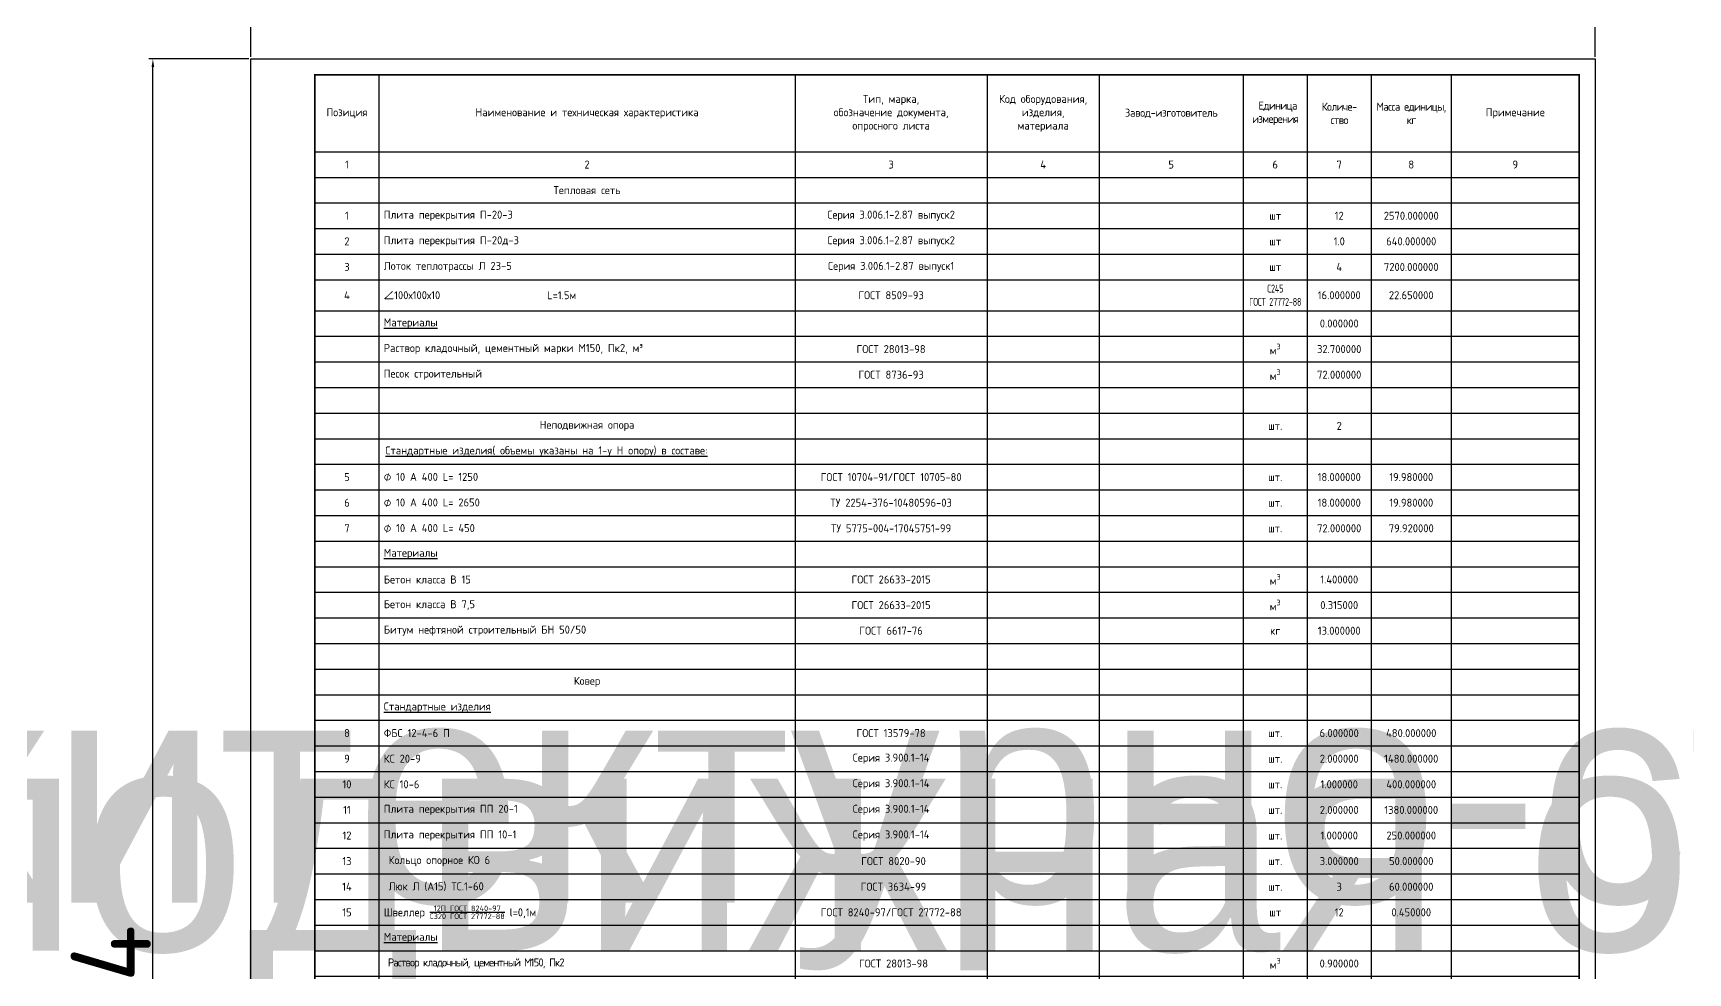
# Model space of a CAD drawing. Header units: metres. Extents: x 1563 to 4966, y -517 to 1463.
# Drawn here: x 2690 to 3207, y 758 to 1052 of the extents above; entities that cross this region are included whole.
import ezdxf
from ezdxf.enums import TextEntityAlignment as Align

# ---------------------------------------------------------------- set-up
doc = ezdxf.new("R2018")
doc.units = ezdxf.units.M
doc.layers.add('Форматы', color=7, linetype='Continuous')
doc.styles.get("Standard").update_dxf_attribs({"font": 'GOST Common.ttf'})
doc.dimstyles.new('ISO-25', dxfattribs={"dimtxt": 2.5, "dimasz": 2.5, "dimexe": 1.25, "dimexo": 0.625, "dimtad": 1, "dimtxsty": 'Standard', "dimcen": 2.5, "dimadec": 0, "dimazin": 0, "dimtfac": 1, "dimtmove": 0, "dimatfit": 3, "dimfxl": 1, "dimarcsym": 0})

# ---------------------------------------------------------------- blocks, each defined once
blk = doc.blocks.new('*U319')
blk.add_attdef('РАЗРАБОТАЛ', text='', height=2.5).set_placement((250.5, -264.22), align=Align.MIDDLE_LEFT)
at = {"flags": 8}
for tag, height, p in [('ДАТА', 2.5, (290.07, -264.4)), ('ЛИСТ', 3, (386.39, -271.92)), ('ЛИСТОВ', 3, (403.89, -271.92)), ('ФОРМАТ', 3, (380.97, -294.75))]:
    blk.add_attdef(tag, text='', height=height, dxfattribs=at).set_placement(p, align=Align.MIDDLE_CENTER)
blk.add_attdef('ПРОВЕРИЛ', (250.75, -270.73), '', height=2.5)
at = {"lineweight": 30, "flags": 104}
for tag, p in [('ТЕПЛОВЫЕ_СЕТИ', (330, -269.5)), ('ИМЯ_ЧЕРТЕЖА', (330, -284.5))]:
    blk.add_attdef(tag, text='', height=3, dxfattribs=at).set_placement(p, align=Align.MIDDLE_CENTER)
blk = doc.blocks.new('*T286')
at = {"layer": 'Форматы', "color": 0, "linetype": 'ByBlock', "lineweight": -2, "transparency": 16777216}
for p, q in [((0, 0), (395, 0)), ((0, 0), (0, -32)), ((20, 0), (20, -32)), ((150, 0), (150, -97.67)), ((210, 0), (210, -97.67)), ((245, 0), (245, -32)), ((290, 0), (290, -32)), ((310, 0), (310, -81.67)), ((330, 0), (330, -48)), ((355, 0), (355, -81.67)), ((395, 0), (395, -32)), ((0, -24), (395, -24)), ((20, -32), (210, -32)), ((290, -32), (355, -32)), ((20, -40), (210, -40)), ((290, -40), (355, -40)), ((290, -40), (290, -73.67)), ((20, -48), (210, -48)), ((245, -48), (310, -48)), ((330, -48), (355, -48)), ((20, -56), (210, -56)), ((245, -56), (310, -56)), ((330, -56), (355, -56)), ((20, -64), (210, -64)), ((245, -64), (310, -64)), ((330, -64), (355, -64)), ((330, -64), (330, -113.67)), ((20, -73.67), (210, -73.67)), ((245, -73.67), (355, -73.67)), ((20, -81.67), (210, -81.67)), ((290, -81.67), (355, -81.67)), ((20, -89.67), (210, -89.67)), ((310, -89.67), (330, -89.67)), ((20, -97.67), (210, -97.67)), ((310, -97.67), (330, -97.67)), ((20, -121.67), (150, -121.67)), ((150, -121.67), (150, -297.67)), ((210, -121.67), (210, -297.67)), ((290, -121.67), (290, -297.67)), ((310, -121.67), (330, -121.67)), ((310, -121.67), (310, -297.67)), ((330, -121.67), (330, -305.67)), ((355, -121.67), (355, -297.67)), ((20, -129.67), (210, -129.67)), ((245, -129.67), (355, -129.67)), ((20, -137.67), (210, -137.67)), ((245, -137.67), (355, -137.67)), ((20, -145.67), (210, -145.67)), ((245, -145.67), (355, -145.67)), ((20, -153.67), (210, -153.67)), ((245, -153.67), (355, -153.67)), ((20, -161.67), (210, -161.67)), ((20, -161.67), (20, -297.67)), ((245, -161.67), (355, -161.67)), ((20, -169.67), (210, -169.67)), ((245, -169.67), (355, -169.67)), ((20, -177.67), (210, -177.67)), ((245, -177.67), (355, -177.67)), ((20, -185.67), (210, -185.67)), ((245, -185.67), (355, -185.67)), ((20, -193.67), (210, -193.67)), ((245, -193.67), (355, -193.67)), ((20, -201.67), (210, -201.67)), ((245, -201.67), (355, -201.67)), ((20, -209.67), (210, -209.67)), ((245, -209.67), (355, -209.67)), ((20, -217.67), (210, -217.67)), ((245, -217.67), (355, -217.67)), ((20, -225.67), (210, -225.67)), ((245, -225.67), (355, -225.67)), ((20, -233.67), (210, -233.67)), ((245, -233.67), (355, -233.67)), ((20, -241.67), (210, -241.67)), ((245, -241.67), (355, -241.67)), ((20, -249.67), (210, -249.67)), ((245, -249.67), (355, -249.67)), ((20, -257.67), (210, -257.67)), ((245, -257.67), (355, -257.67)), ((20, -265.67), (210, -265.67)), ((245, -265.67), (355, -265.67)), ((20, -273.67), (210, -273.67)), ((245, -273.67), (355, -273.67)), ((20, -281.67), (210, -281.67)), ((245, -281.67), (355, -281.67)), ((20, -289.67), (210, -289.67)), ((245, -289.67), (355, -289.67)), ((20, -297.67), (210, -297.67)), ((245, -297.67), (355, -297.67)), ((20, -305.67), (210, -305.67)), ((290, -305.67), (355, -305.67)), ((20, -313.67), (150, -313.67)), ((150, -313.67), (150, -493.19)), ((20, -321.67), (150, -321.67)), ((20, -321.67), (20, -329.67)), ((210, -321.67), (210, -493.19)), ((310, -321.67), (310, -385.85)), ((330, -321.67), (330, -493.19)), ((355, -321.67), (355, -493.19)), ((20, -329.67), (210, -329.67)), ((290, -329.67), (355, -329.67)), ((20, -337.67), (210, -337.67)), ((20, -337.67), (20, -345.67)), ((290, -337.67), (355, -337.67)), ((20, -345.67), (210, -345.67)), ((290, -345.67), (355, -345.67)), ((20, -353.67), (210, -353.67)), ((20, -353.67), (20, -361.67)), ((290, -353.67), (355, -353.67)), ((20, -361.67), (210, -361.67)), ((290, -361.67), (355, -361.67)), ((20, -369.67), (210, -369.67)), ((20, -369.67), (20, -377.67)), ((290, -369.67), (355, -369.67)), ((20, -377.67), (210, -377.67)), ((290, -377.67), (355, -377.67)), ((20, -385.85), (210, -385.85)), ((310, -385.85), (355, -385.85)), ((20, -393.85), (210, -393.85)), ((310, -393.85), (355, -393.85)), ((20, -401.85), (210, -401.85)), ((310, -401.85), (355, -401.85)), ((20, -411.52), (210, -411.52)), ((310, -411.52), (355, -411.52)), ((20, -421.19), (210, -421.19)), ((310, -421.19), (355, -421.19)), ((20, -429.19), (210, -429.19)), ((310, -429.19), (355, -429.19)), ((20, -437.19), (210, -437.19)), ((310, -437.19), (355, -437.19)), ((20, -445.19), (210, -445.19)), ((310, -445.19), (355, -445.19)), ((20, -453.19), (210, -453.19)), ((310, -453.19), (355, -453.19)), ((20, -461.19), (210, -461.19)), ((310, -461.19), (355, -461.19)), ((20, -469.19), (210, -469.19)), ((310, -469.19), (355, -469.19)), ((20, -477.19), (210, -477.19)), ((290, -477.19), (290, -493.19)), ((310, -477.19), (355, -477.19)), ((310, -477.19), (310, -493.19)), ((20, -485.19), (210, -485.19)), ((245, -485.19), (355, -485.19)), ((20, -493.19), (210, -493.19)), ((245, -493.19), (355, -493.19))]:
    blk.add_line(p, q, dxfattribs=at)
at = {"layer": 'Форматы', "color": 0, "lineweight": -2, "transparency": 16777216}
for p, q in [((0, -32), (20, -32)), ((0, -32), (0, -493.19)), ((20, -32), (20, -161.67)), ((210, -32), (290, -32)), ((245, -32), (245, -493.19)), ((290, -32), (290, -40)), ((355, -32), (395, -32)), ((395, -32), (395, -493.19)), ((0, -40), (20, -40)), ((210, -40), (290, -40)), ((355, -40), (395, -40)), ((0, -48), (20, -48)), ((210, -48), (245, -48)), ((310, -48), (330, -48)), ((330, -48), (330, -64)), ((355, -48), (395, -48)), ((0, -56), (20, -56)), ((210, -56), (245, -56)), ((310, -56), (330, -56)), ((355, -56), (395, -56)), ((0, -64), (20, -64)), ((210, -64), (245, -64)), ((310, -64), (330, -64)), ((355, -64), (395, -64)), ((0, -73.67), (20, -73.67)), ((210, -73.67), (245, -73.67)), ((290, -73.67), (290, -121.67)), ((355, -73.67), (395, -73.67)), ((0, -81.67), (20, -81.67)), ((210, -81.67), (290, -81.67)), ((310, -81.67), (310, -121.67)), ((355, -81.67), (395, -81.67)), ((355, -81.67), (355, -121.67)), ((0, -89.67), (20, -89.67)), ((210, -89.67), (310, -89.67)), ((330, -89.67), (395, -89.67)), ((0, -97.67), (20, -97.67)), ((150, -97.67), (150, -121.67)), ((210, -97.67), (310, -97.67)), ((210, -97.67), (210, -121.67)), ((330, -97.67), (395, -97.67)), ((0, -105.67), (395, -105.67)), ((0, -113.67), (395, -113.67)), ((330, -113.67), (330, -121.67)), ((0, -121.67), (20, -121.67)), ((150, -121.67), (310, -121.67)), ((330, -121.67), (395, -121.67)), ((0, -129.67), (20, -129.67)), ((210, -129.67), (245, -129.67)), ((355, -129.67), (395, -129.67)), ((0, -137.67), (20, -137.67)), ((210, -137.67), (245, -137.67)), ((355, -137.67), (395, -137.67)), ((0, -145.67), (20, -145.67)), ((210, -145.67), (245, -145.67)), ((355, -145.67), (395, -145.67)), ((0, -153.67), (20, -153.67)), ((210, -153.67), (245, -153.67)), ((355, -153.67), (395, -153.67)), ((0, -161.67), (20, -161.67)), ((210, -161.67), (245, -161.67)), ((355, -161.67), (395, -161.67)), ((0, -169.67), (20, -169.67)), ((210, -169.67), (245, -169.67)), ((355, -169.67), (395, -169.67)), ((0, -177.67), (20, -177.67)), ((210, -177.67), (245, -177.67)), ((355, -177.67), (395, -177.67)), ((0, -185.67), (20, -185.67)), ((210, -185.67), (245, -185.67)), ((355, -185.67), (395, -185.67)), ((0, -193.67), (20, -193.67)), ((210, -193.67), (245, -193.67)), ((355, -193.67), (395, -193.67)), ((0, -201.67), (20, -201.67)), ((210, -201.67), (245, -201.67)), ((355, -201.67), (395, -201.67)), ((0, -209.67), (20, -209.67)), ((210, -209.67), (245, -209.67)), ((355, -209.67), (395, -209.67)), ((0, -217.67), (20, -217.67)), ((210, -217.67), (245, -217.67)), ((355, -217.67), (395, -217.67)), ((0, -225.67), (20, -225.67)), ((210, -225.67), (245, -225.67)), ((355, -225.67), (395, -225.67)), ((0, -233.67), (20, -233.67)), ((210, -233.67), (245, -233.67)), ((355, -233.67), (395, -233.67)), ((0, -241.67), (20, -241.67)), ((210, -241.67), (245, -241.67)), ((355, -241.67), (395, -241.67)), ((0, -249.67), (20, -249.67)), ((210, -249.67), (245, -249.67)), ((355, -249.67), (395, -249.67)), ((0, -257.67), (20, -257.67)), ((210, -257.67), (245, -257.67)), ((355, -257.67), (395, -257.67)), ((0, -265.67), (20, -265.67)), ((210, -265.67), (245, -265.67)), ((355, -265.67), (395, -265.67)), ((0, -273.67), (20, -273.67)), ((210, -273.67), (245, -273.67)), ((355, -273.67), (395, -273.67)), ((0, -281.67), (20, -281.67)), ((210, -281.67), (245, -281.67)), ((355, -281.67), (395, -281.67)), ((0, -289.67), (20, -289.67)), ((210, -289.67), (245, -289.67)), ((355, -289.67), (395, -289.67)), ((0, -297.67), (20, -297.67)), ((20, -297.67), (20, -321.67)), ((150, -297.67), (150, -313.67)), ((210, -297.67), (245, -297.67)), ((210, -297.67), (210, -321.67)), ((290, -297.67), (290, -477.19)), ((310, -297.67), (310, -321.67)), ((355, -297.67), (395, -297.67)), ((355, -297.67), (355, -321.67)), ((0, -305.67), (20, -305.67)), ((210, -305.67), (290, -305.67)), ((330, -305.67), (330, -321.67)), ((355, -305.67), (395, -305.67)), ((0, -313.67), (20, -313.67)), ((150, -313.67), (395, -313.67)), ((0, -321.67), (20, -321.67)), ((150, -321.67), (395, -321.67)), ((0, -329.67), (20, -329.67)), ((20, -329.67), (20, -337.67)), ((210, -329.67), (290, -329.67)), ((355, -329.67), (395, -329.67)), ((0, -337.67), (20, -337.67)), ((210, -337.67), (290, -337.67)), ((355, -337.67), (395, -337.67)), ((0, -345.67), (20, -345.67)), ((20, -345.67), (20, -353.67)), ((210, -345.67), (290, -345.67)), ((355, -345.67), (395, -345.67)), ((0, -353.67), (20, -353.67)), ((210, -353.67), (290, -353.67)), ((355, -353.67), (395, -353.67)), ((0, -361.67), (20, -361.67)), ((20, -361.67), (20, -369.67)), ((210, -361.67), (290, -361.67)), ((355, -361.67), (395, -361.67)), ((0, -369.67), (20, -369.67)), ((210, -369.67), (290, -369.67)), ((355, -369.67), (395, -369.67)), ((0, -377.67), (20, -377.67)), ((20, -377.67), (20, -493.19)), ((210, -377.67), (290, -377.67)), ((355, -377.67), (395, -377.67)), ((0, -385.85), (20, -385.85)), ((210, -385.85), (310, -385.85)), ((310, -385.85), (310, -477.19)), ((355, -385.85), (395, -385.85)), ((0, -393.85), (20, -393.85)), ((210, -393.85), (310, -393.85)), ((355, -393.85), (395, -393.85)), ((0, -401.85), (20, -401.85)), ((210, -401.85), (310, -401.85)), ((355, -401.85), (395, -401.85)), ((0, -411.52), (20, -411.52)), ((210, -411.52), (310, -411.52)), ((355, -411.52), (395, -411.52)), ((0, -421.19), (20, -421.19)), ((210, -421.19), (310, -421.19)), ((355, -421.19), (395, -421.19)), ((0, -429.19), (20, -429.19)), ((210, -429.19), (310, -429.19)), ((355, -429.19), (395, -429.19)), ((0, -437.19), (20, -437.19)), ((210, -437.19), (310, -437.19)), ((355, -437.19), (395, -437.19)), ((0, -445.19), (20, -445.19)), ((210, -445.19), (310, -445.19)), ((355, -445.19), (395, -445.19)), ((0, -453.19), (20, -453.19)), ((210, -453.19), (310, -453.19)), ((355, -453.19), (395, -453.19)), ((0, -461.19), (20, -461.19)), ((210, -461.19), (310, -461.19)), ((355, -461.19), (395, -461.19)), ((0, -469.19), (20, -469.19)), ((210, -469.19), (310, -469.19)), ((355, -469.19), (395, -469.19)), ((0, -477.19), (20, -477.19)), ((210, -477.19), (310, -477.19)), ((355, -477.19), (395, -477.19)), ((0, -485.19), (20, -485.19)), ((210, -485.19), (245, -485.19)), ((355, -485.19), (395, -485.19)), ((0, -493.19), (20, -493.19)), ((210, -493.19), (245, -493.19)), ((355, -493.19), (395, -493.19))]:
    blk.add_line(p, q, dxfattribs=at)
at = {"layer": 'Форматы', "color": 0, "transparency": 16777216, "char_height": 2.5}
for s, insert, width, attachment_point in [('{\\C7;Тип, марка,\\Pобозначение документа,\\Pопросного листа}', (180, -12), 57, 5), ('{\\C7;Код оборудования,\\Pизделия,\\Pматериала\\P}', (227.5, -12), 32, 5), ('{\\C7; \\T0.9;Единица\\Pизмерения}', (300, -12), 17, 5), ('{\\T0.9;\\C7;Количе-\\Pство}', (320, -12), 17, 5), ('{\\T0.9;\\C7;Масса единицы, кг}', (342.5, -12), 22, 5), ('Позиция ', (10, -12), 17, 5), ('{\\C7;Наименование и техническая характеристика}', (85, -12), 127, 5), ('{\\T0.95;\\C7;Завод-изготовитель}', (267.5, -12), 42, 5), ('{\\C7;Примечание}', (375, -12), 37, 5), ('1', (10, -28), 17, 5), ('2', (85, -28), 127, 5), ('3', (180, -28), 57, 5), ('4', (227.5, -28), 32, 5), ('5', (267.5, -28), 42, 5), ('6', (300, -28), 17, 5), ('7', (320, -28), 17, 5), ('8', (342.5, -28), 22, 5), ('9', (375, -28), 37, 5), ('Тепловая сеть', (85, -36), 127, 5), ('1', (10, -44), 17, 5), ('Плита перекрытия П-20-3', (21.5, -44), 127, 4), ('Серия 3.006.1-2.87 выпуск2', (180, -44), 57, 5), ('шт', (300, -44), 17, 5), ('2570.000000', (342.5, -44), 22, 5), ('2', (10, -52), 17, 5), ('Плита перекрытия П-20д-3', (21.5, -52), 127, 4), ('Серия 3.006.1-2.87 выпуск2', (180, -52), 57, 5), ('шт', (300, -52), 17, 5), ('640.000000', (342.5, -52), 22, 5), ('3', (10, -60), 17, 5), ('Лоток теплотрассы Л 23-5', (21.5, -60), 127, 4), ('Серия 3.006.1-2.87 выпуск1', (180, -60), 57, 5), ('шт', (300, -60), 17, 5), ('4', (320, -60), 18, 5), ('7200.000000', (342.5, -60), 22, 5), ('{\\W0.7;\\T0.95;\\C256;С245\\PГОСТ 27772-88}', (300, -68.83), 17, 5), ('4', (10, -68.83), 17, 5), ('∠100х100х10                      L=1.5м', (21.5, -68.83), 127, 4), ('ГОСТ 8509-93', (180, -68.83), 57, 5), ('16.000000', (320, -68.83), 17, 5), ('22.650000', (342.5, -68.83), 22, 5), ('{\\LМатериалы}', (21.5, -77.67), 127, 4), ('0.000000', (320, -77.67), 17, 5), ('Раствор кладочный, цементный марки М150, Пк2, м³', (21.5, -85.67), 127, 4), ('ГОСТ 28013-98', (180, -85.67), 57, 5), ('32.700000', (320, -85.67), 17, 5), ('Песок строительный', (21.5, -93.67), 127, 4), ('ГОСТ 8736-93', (180, -93.67), 57, 5), ('72.000000', (320, -93.67), 17, 5), ('Неподвижная опора', (85, -109.67), 126, 5), ('2', (320, -109.67), 17, 5), ('шт.', (300, -109.67), 17, 5), ('5', (10, -125.67), 17, 5), ('⌀ 10 А 400 L= 1250', (21.5, -125.67), 127, 4), ('ГОСТ 10704-91/ГОСТ 10705-80', (180, -125.67), 57, 5), ('шт.', (300, -125.67), 17, 5), ('18.000000', (320, -125.67), 17, 5), ('19.980000', (342.5, -125.67), 22, 5), ('6', (10, -133.67), 17, 5), ('⌀ 10 А 400 L= 2650', (21.5, -133.67), 127, 4), ('ТУ 2254-376-10480596-03', (180, -133.67), 57, 5), ('шт.', (300, -133.67), 17, 5), ('18.000000', (320, -133.67), 17, 5), ('19.980000', (342.5, -133.67), 22, 5), ('7', (10, -141.67), 17, 5), ('⌀ 10 А 400 L= 450', (21.5, -141.67), 127, 4), ('ТУ 5775-004-17045751-99', (180, -141.67), 57, 5), ('шт.', (300, -141.67), 17, 5), ('72.000000', (320, -141.67), 17, 5), ('79.920000', (342.5, -141.67), 22, 5), ('{\\LМатериалы}', (21.5, -149.67), 127, 4), ('Бетон класса В 15', (21.5, -157.67), 127, 4), ('ГОСТ 26633-2015', (180, -157.67), 57, 5), ('\\A1;м{\\H0.7x;\\S3^ ;}', (300, -157.67), 17, 5), ('1.400000', (320, -157.67), 17, 5), ('Бетон класса В 7,5', (21.5, -165.67), 127, 4), ('ГОСТ 26633-2015', (180, -165.67), 57, 5), ('\\A1;м{\\H0.7x;\\S3^ ;}', (300, -165.67), 17, 5), ('0.315000', (320, -165.67), 17, 5), ('\\A1;Битум нефтяной строительный БН {\\H1x;50/50 }', (21.5, -173.67), 127, 4), ('ГОСТ 6617-76', (180, -173.67), 57, 5), ('кг', (300, -173.67), 17, 5), ('13.000000', (320, -173.67), 17, 5), ('Ковер', (85, -189.67), 127, 5), ('{\\LСтандартные изделия}', (21.5, -197.67), 127, 4), ('8', (10, -205.67), 17, 5), ('ФБС 12-4-6 П', (21.5, -205.67), 127, 4), ('ГОСТ 13579-78', (180, -205.67), 57, 5), ('шт.', (300, -205.67), 17, 5), ('6.000000', (320, -205.67), 17, 5), ('480.000000', (342.5, -205.67), 22, 5), ('9', (10, -213.67), 17, 5), ('КС 20-9', (21.5, -213.67), 127, 4), ('Серия 3.900.1-14', (180, -213.67), 57, 5), ('шт.', (300, -213.67), 17, 5), ('2.000000', (320, -213.67), 17, 5), ('1480.000000', (342.5, -213.67), 22, 5), ('10', (10, -221.67), 17, 5), ('КС 10-6', (21.5, -221.67), 127, 4), ('Серия 3.900.1-14', (180, -221.67), 57, 5), ('шт.', (300, -221.67), 17, 5), ('1.000000', (320, -221.67), 17, 5), ('400.000000', (342.5, -221.67), 22, 5), ('11', (10, -229.67), 17, 5), ('Плита перекрытия ПП 20-1', (21.5, -229.67), 127, 4), ('Серия 3.900.1-14', (180, -229.67), 57, 5), ('шт.', (300, -229.67), 17, 5), ('2.000000', (320, -229.67), 17, 5), ('1380.000000', (342.5, -229.67), 22, 5), ('12', (10, -237.67), 17, 5), ('Плита перекрытия ПП 10-1', (21.5, -237.67), 127, 4), ('Серия 3.900.1-14', (180, -237.67), 57, 5), ('шт.', (300, -237.67), 17, 5), ('1.000000', (320, -237.67), 17, 5), ('250.000000', (342.5, -237.67), 22, 5), ('13', (10, -245.67), 17, 5), (' Кольцо опорное КО 6', (21.5, -245.67), 127, 4), (' ГОСТ 8020-90', (180, -245.67), 57, 5), ('шт.', (300, -245.67), 17, 5), ('3.000000', (320, -245.67), 17, 5), ('50.000000', (342.5, -245.67), 22, 5), ('14', (10, -253.67), 17, 5), (' Люк Л (А15) ТС.1-60', (21.5, -253.67), 127, 4), (' ГОСТ 3634-99', (180, -253.67), 57, 5), ('шт.', (300, -253.67), 17, 5), ('3', (320, -253.67), 17, 5), ('60.000000', (342.5, -253.67), 22, 5), ('15', (10, -261.67), 17, 5), ('\\A1;Швеллер {\\H0.7x;\\S12П ГОСТ 8240-97/С320 ГОСТ 27772-88;\\H1.42857x; l=0,1м}', (21.5, -261.67), 127, 4), ('ГОСТ 8240-97/ГОСТ 27772-88', (180, -261.67), 57, 5), ('шт', (300, -261.67), 17, 5), ('12', (320, -261.67), 17, 5), ('0.450000', (342.5, -261.67), 22, 5), ('{\\LМатериалы}', (21.5, -269.67), 127, 4), ('{\\T0.85; Раствор кладочный, цементный М150, Пк2}', (21.5, -277.67), 127, 4), (' ГОСТ 28013-98', (180, -277.67), 57, 5), ('\\A1;м{\\H0.7x;\\S3^ ;}', (300, -277.67), 17, 5), ('0.900000', (320, -277.67), 17, 5), ('\\A1;Битум нефтяной строительный марки БН {\\H0.7x;\\S50/50;}', (21.5, -285.67), 127, 4), (' ГОСТ 6617-76', (180, -285.67), 57, 5), ('кг.', (300, -285.67), 17, 5), ('20', (320, -285.67), 17, 5), (' Бетон класса В7,5 W2', (21.5, -293.67), 127, 4), (' ГОСТ 26633-2015', (180, -293.67), 57, 5), ('\\A1;м{\\H0.7x;\\S3^ ;}', (300, -293.67), 17, 5), ('5.000000', (320, -293.67), 17, 5), ('3.000000', (320, -301.67), 17, 5), ('Колодец дренажный', (85, -309.67), 126, 5), ('16', (10, -325.67), 17, 5), ('Люк чугунный {\\C7;Люк С (В125) К.1-60}', (21.5, -325.67), 127, 4), ('ГОСТ 3634-99', (180, -325.67), 57, 5), ('шт', (300, -325.67), 17, 5), ('3', (320, -325.67), 17, 5), ('60.000000', (342.5, -325.67), 22, 5), ('17', (10, -333.67), 17, 5), ('Плита перекрытия ПП 10-1', (21.5, -333.67), 127, 4), ('ГОСТ 8020-90', (180, -333.67), 57, 5), ('шт', (300, -333.67), 17, 5), ('3', (320, -333.67), 17, 5), ('250.000000', (342.5, -333.67), 22, 5), ('18', (10, -341.67), 17, 5), ('Кольцо КС 10.9', (21.5, -341.67), 127, 4), ('ГОСТ 8020-90', (180, -341.67), 57, 5), ('шт', (300, -341.67), 17, 5), ('9', (320, -341.67), 17, 5), ('600.000000', (342.5, -341.67), 22, 5), ('19', (10, -349.67), 17, 5), ('Плита ПН 10', (21.5, -349.67), 127, 4), ('ГОСТ 8020-90', (180, -349.67), 57, 5), ('шт', (300, -349.67), 17, 5), ('3', (320, -349.67), 17, 5), ('450.000000', (342.5, -349.67), 22, 5), ('20', (10, -357.67), 17, 5), ('\\A1;Швеллер {\\H0.7x;\\S10П ГОСТ 8240-97/С320 ГОСТ 27772-88;\\H1.42857x; l=0,1м}', (21.5, -357.67), 127, 4), ('ГОСТ 8240-97/ГОСТ 27772-88', (180, -357.67), 57, 5), ('63', (320, -357.67), 17, 5), ('0.400000', (342.5, -357.67), 22, 5), ('шт', (300, -357.67), 17, 5), ('СГ28', (10, -365.67), 17, 5), ('Стремянка СГ28', (21.5, -365.67), 127, 4), ('Серия 1.450.3-6 в.3', (180, -365.67), 57, 5), ('шт', (300, -365.67), 17, 5), ('3', (320, -365.67), 17, 5), ('50.000000', (342.5, -365.67), 22, 5), ('ЗД-1', (10, -373.67), 17, 5), ('Арматура 10А240  L=500мм', (21.5, -373.67), 127, 4), ('ГОСТ 5781-82', (180, -373.67), 57, 5), ('шт', (300, -373.67), 17, 5), ('12', (320, -373.67), 17, 5), ('0.000000', (342.5, -373.67), 22, 5), ('21', (10, -381.76), 17, 5), ('\\A1;Труба {\\H0.7x;\\S159х6,0 ГОСТ 8732-78/Ст17 ГОСТ 19281-2014;} ', (21.5, -381.76), 127, 4), ('ГОСТ 8732-78', (180, -381.76), 57, 5), ('м', (300, -381.76), 17, 5), ('1.500000', (320, -381.76), 17, 5), ('17.560000', (342.5, -381.76), 22, 5), ('{\\LМатериалы}', (21.5, -389.85), 127, 4), ('Бетон класса В15', (21.5, -397.85), 127, 4), ('ГОСТ 26633-91', (180, -397.85), 57, 5), ('1.500000', (320, -397.85), 17, 5), ('Мембрана "Planter"', (21.5, -406.69), 127, 4), ('ТЕХНОНИКОЛЬ  СТО 72746455-3.4.2-2014 ', (180, -406.69), 57, 5), ('2', (320, -406.69), 17, 5), ('ТЕХНОНИКОЛЬ  СТО 72746455-3.4.2-2014 ', (180, -416.35), 57, 5), ('Техноэласт - ЭПП', (21.5, -416.35), 127, 4), ('3.3', (320, -416.35), 17, 5), ('Раствор кладочный, цементный М150, Пк2', (21.5, -425.19), 127, 4), ('ГОСТ 28013-98', (180, -425.19), 57, 5), ('0.300000', (320, -425.19), 17, 5), ('{\\T0.9;Химстойкая грунт-эмаль "АнтикорХим" на основе модифицированной эпоксидной смолы}', (21.5, -433.19), 127, 4), ('ТУ 2312-028-60414707-2014', (180, -433.19), 57, 5), ('7.5000', (320, -433.19), 17, 5), ('Песок строительный', (21.5, -441.19), 127, 4), ('ГОСТ 8736-93', (180, -441.19), 57, 5), ('45.000000', (320, -441.19), 17, 5), ('Демонтаж', (21.5, -457.19), 127, 4), ('Тепловая камера (ФБС) 2*2,3*2 м', (21.5, -465.19), 127, 4), ('шт', (300, -465.19), 20, 5), ('1.000000', (320, -465.19), 17, 5), ('Тепловая камера (кирпич красный) 2,8*1,3*1,3 м', (21.5, -473.19), 127, 4), ('1.000000', (320, -473.19), 17, 5), ('Плита перекрытия П-20-3', (21.5, -481.19), 127, 4), ('Серия 3.006.1-2.87 выпуск2', (180, -481.19), 57, 5), ('шт', (300, -481.19), 17, 5), ('62', (320, -481.19), 17, 5), ('2570.000000', (342.5, -481.19), 22, 5), ('Лоток теплотрассы Л 23-5 (принято 10% от общего кол-ва)', (21.5, -489.19), 127, 4), ('Серия 3.006.1-2.87 выпуск1', (180, -489.19), 57, 5), ('шт', (300, -489.19), 17, 5), ('4', (320, -489.19), 17, 5), ('7200.000000', (342.5, -489.19), 22, 5)]:
    blk.add_mtext(s, dxfattribs=dict(at, insert=insert, width=width, attachment_point=attachment_point))
at = {"layer": 'Форматы', "color": 7, "transparency": 16777216, "char_height": 2.5}
for s, insert, width, attachment_point in [('12', (320, -44), 18, 5), ('1.0', (320, -52), 18, 5), ('\\A1;м{\\H0.7x;\\S3^ ;}', (300, -85.67), 17, 5), ('\\A1;м{\\H0.7x;\\S3^ ;}', (300, -93.67), 17, 5), ('{\\LСтандартные изделия( объемы указаны на 1-у Н опору) в составе: }', (22, -117.67), 126, 4), ('{\\LСтандартные изделия}', (20, -317.67), 130, 4), ('\\A1;м{\\H0.7x;\\S3^ ;}', (300, -397.85), 20, 5), ('\\A1;м{\\H0.7x;\\S2^ ;}', (300, -406.69), 20, 5), ('\\A1;м{\\H0.7x;\\S2^ ;}', (300, -416.35), 20, 5), ('\\A1;м{\\H0.7x;\\S3^ ;}', (300, -425.19), 20, 5), ('кг', (300, -433.19), 20, 5), ('\\A1;м{\\H0.7x;\\S3^ ;}', (300, -441.19), 20, 5), ('шт', (300, -473.19), 20, 5)]:
    blk.add_mtext(s, dxfattribs=dict(at, insert=insert, width=width, attachment_point=attachment_point))
blk = doc.blocks.new('*U323')
blk.add_lwpolyline([(0, 297), (420, 297), (420, -297), (0, -297)], close=True)
at = {"const_width": 0.5}
blk.add_lwpolyline([(20, 292), (415, 292), (415, -292), (20, -292)], close=True, dxfattribs=at)
blk.add_attdef('РАЗРАБОТАЛ', text='', height=2.5).set_placement((250.5, -264.22), align=Align.MIDDLE_LEFT)
at = {"flags": 8}
for tag, height, p in [('ДАТА', 2.5, (290.07, -264.4)), ('ЛИСТ', 3, (386.39, -271.92)), ('ЛИСТОВ', 3, (403.89, -271.92)), ('ФОРМАТ', 3, (380.97, -294.75))]:
    blk.add_attdef(tag, text='', height=height, dxfattribs=at).set_placement(p, align=Align.MIDDLE_CENTER)
blk.add_attdef('ПРОВЕРИЛ', (250.75, -270.73), '', height=2.5)
at = {"lineweight": 30, "flags": 104}
for tag, p in [('ТЕПЛОВЫЕ_СЕТИ', (330, -269.5)), ('ИМЯ_ЧЕРТЕЖА', (330, -284.5))]:
    blk.add_attdef(tag, text='', height=3, dxfattribs=at).set_placement(p, align=Align.MIDDLE_CENTER)
blk = doc.blocks.new('*D313')
at = {"color": 0, "lineweight": -2, "transparency": 16777216}
for p, q in [((2757.89, 1044.56), (2757.89, 1067.06)), ((2760.39, 1065.81), (3175.39, 1065.81)), ((3177.89, 1044.56), (3177.89, 1067.06))]:
    blk.add_line(p, q, dxfattribs=at)
at = {"color": 0, "lineweight": 50, "transparency": 16777216}
for points in [[(2760.39, 1066.22), (2760.39, 1065.39), (2757.89, 1065.81)], [(3175.39, 1066.22), (3175.39, 1065.39), (3177.89, 1065.81)]]:
    blk.add_solid(points, dxfattribs=at)
at = {"layer": 'Defpoints', "color": 0, "lineweight": 50, "transparency": 16777216}
for p in [(3177.89, 1065.81), (2757.89, 1043.93), (3177.89, 1043.93)]:
    blk.add_point(p, dxfattribs=at)
at = {"color": 0, "lineweight": 50, "transparency": 16777216, "insert": (2967.89, 1078.93), "char_height": 25, "attachment_point": 5}
blk.add_mtext('420', dxfattribs=at)
blk = doc.blocks.new('*D314')
at = {"color": 0, "lineweight": -2, "transparency": 16777216}
for p, q in [((2757.26, 1043.93), (2726.01, 1043.93)), ((2727.26, 452.43), (2727.26, 1041.43)), ((2757.26, 449.93), (2726.01, 449.93))]:
    blk.add_line(p, q, dxfattribs=at)
at = {"color": 0, "lineweight": 50, "transparency": 16777216}
for points in [[(2726.84, 1041.43), (2727.67, 1041.43), (2727.26, 1043.93)], [(2726.84, 452.43), (2727.67, 452.43), (2727.26, 449.93)]]:
    blk.add_solid(points, dxfattribs=at)
at = {"layer": 'Defpoints', "color": 0, "lineweight": 50, "transparency": 16777216}
for p in [(2727.26, 1043.93), (2757.89, 1043.93), (2757.89, 449.93)]:
    blk.add_point(p, dxfattribs=at)
at = {"color": 0, "lineweight": 50, "transparency": 16777216, "insert": (2714.13, 746.93), "char_height": 25, "attachment_point": 5, "rotation": 90}
blk.add_mtext('594', dxfattribs=at)

msp = doc.modelspace()

# ---------------------------------------------------------------- block references
for name, p in [('*U323', (2757.888, 746.9327)), ('*T286', (2777.888, 1038.9327))]:
    msp.add_blockref(name, p)
at = {"layer": 'Форматы'}
ref = msp.add_blockref('*U319', (2204.0412, 1119.7546), dxfattribs=at)
lines = msp.add_mtext('Неподвижная опора Н1, Н2, Н3', dxfattribs={"layer": '0', "insert": (2534.0412, 835.2546), "char_height": 70, "attachment_point": 1})
ref.add_attrib('ИМЯ_ЧЕРТЕЖА', '', (2534.0412, 835.2546), dxfattribs={"flags": 104}).embed_mtext(lines)
lines = msp.add_mtext('Архитектурно-строительные решения', dxfattribs={"layer": '0', "insert": (2534.0412, 850.2546), "char_height": 70, "attachment_point": 1})
ref.add_attrib('ТЕПЛОВЫЕ_СЕТИ', '', (2534.0412, 850.2546), dxfattribs={"flags": 104}).embed_mtext(lines)

# ---------------------------------------------------------------- dimensions: what is measured, and where the dimension line sits
at = {"lineweight": 50}
dim = msp.add_linear_dim(base=(3177.888, 1065.8062), p1=(2757.888, 1043.9327), p2=(3177.888, 1043.9327), dimstyle='ISO-25', override={"dimtxt": 25}, dxfattribs=at)
dim.commit()
dim.dimension.update_dxf_attribs({"geometry": '*D313', "text_midpoint": (2967.888, 1078.9312)})
dim = msp.add_linear_dim(base=(2727.2581, 1043.9327), p1=(2757.888, 449.9327), p2=(2757.888, 1043.9327), angle=90, dimstyle='ISO-25', override={"dimtxt": 25}, dxfattribs=at)
dim.commit()
dim.dimension.update_dxf_attribs({"geometry": '*D314', "text_midpoint": (2714.1331, 746.9327)})

doc.saveas('drawing.dxf')
